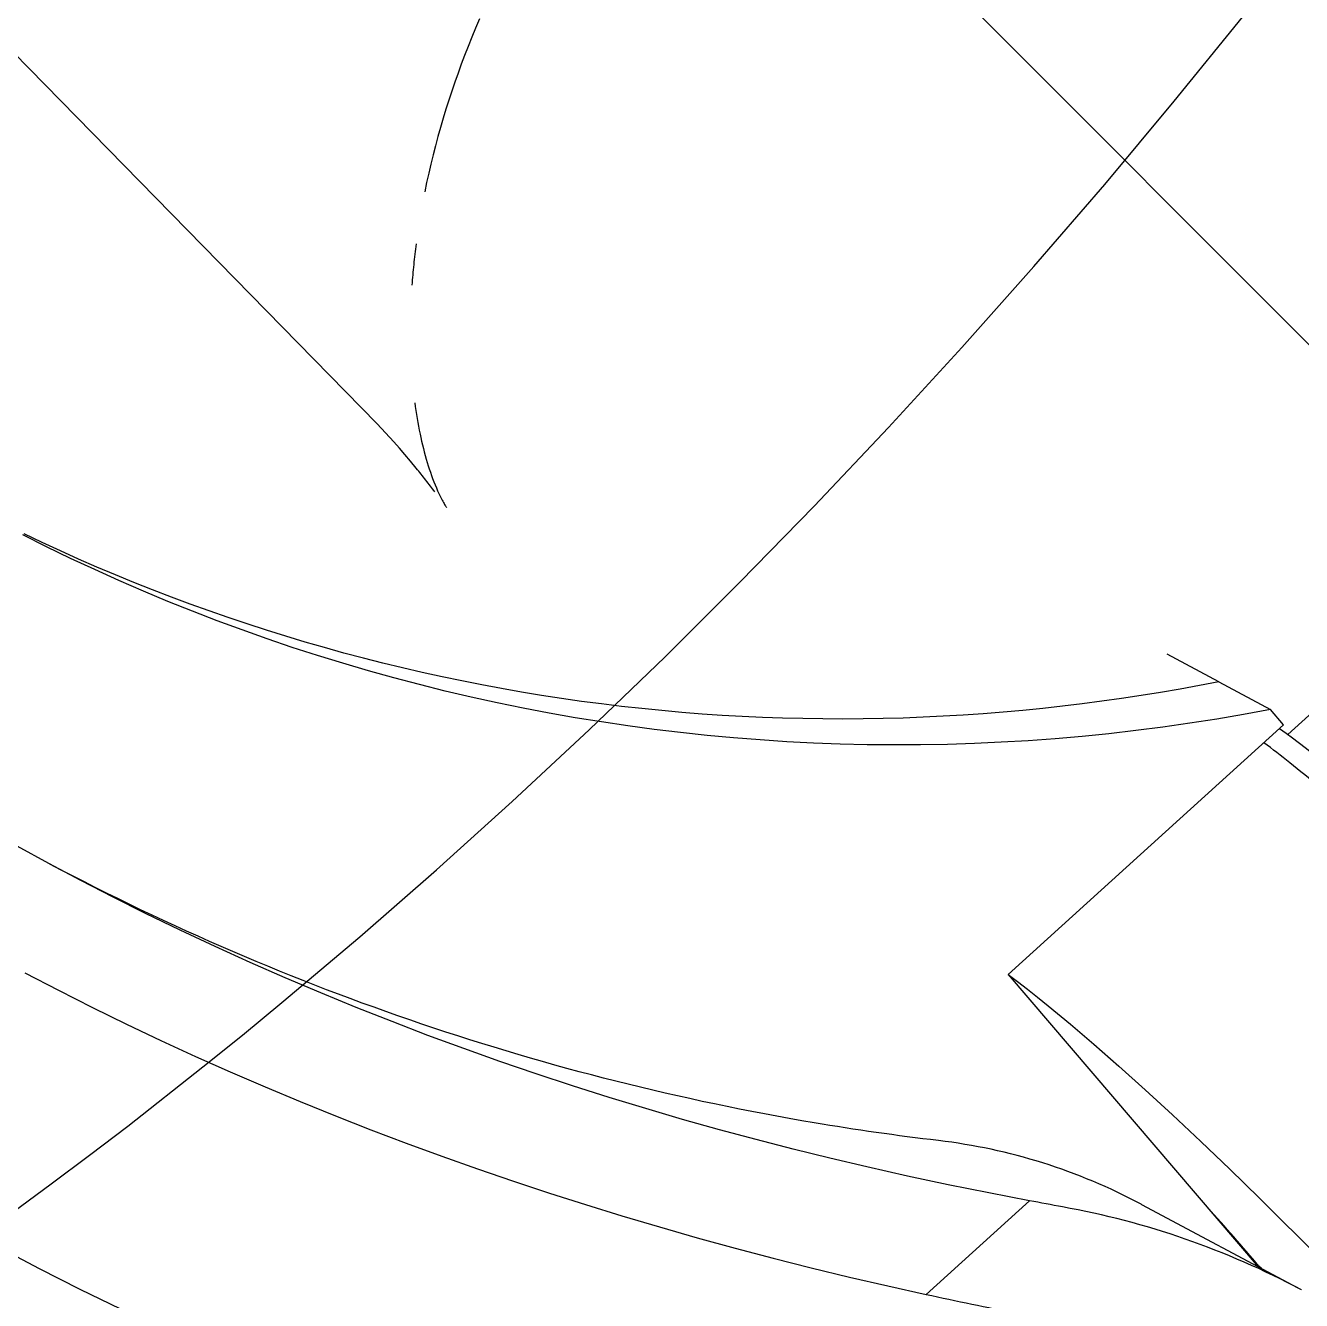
# Model space of a CAD drawing. Header units: millimetres. Extents: x -1838618 to -1600818, y -1770412 to -1553248.
# Drawn here: x -1654019 to -1653399, y -1648821 to -1648201 of the extents above; entities that cross this region are included whole.
import ezdxf

# ---------------------------------------------------------------- set-up
doc = ezdxf.new("R2010")
doc.units = ezdxf.units.MM
doc.header["$LTSCALE"] = 100
doc.linetypes.add('ACAD_ISO04W100', pattern=[30, 24, -3, 0, -3])
doc.linetypes.add('HIDDEN', pattern=[9.525, 6.35, -3.175])
doc.layers.add('ANCHOR_MOUTH_SURFACE_-_HIDDEN', color=251, linetype='HIDDEN')
doc.layers.add('ANCHOR_MOUTH_SURFACE_-_VISIBLE', color=164, linetype='Continuous')

msp = doc.modelspace()

# ---------------------------------------------------------------- linework, layer by layer
at = {"color": 1, "linetype": 'ACAD_ISO04W100', "ltscale": 20}
msp.add_line((-1657772.58, -1643970.8), (-1652617.81, -1649135.69), dxfattribs=at)
at = {"layer": 'ANCHOR_MOUTH_SURFACE_-_HIDDEN', "color": 5, "ltscale": 20}
for points in [[(-1653828.95, -1648416.46), (-1653831.71, -1648413.07), (-1653834.52, -1648409.73), (-1653837.14, -1648406.7), (-1653839.81, -1648403.71), (-1653843.89, -1648399.27), (-1653848.02, -1648394.89), (-1654443.51, -1647786.57), (-1654826.32, -1647398.29)], [(-1654024.89, -1648777.86), (-1654006.17, -1648764.08), (-1653987.57, -1648750.12), (-1653969.1, -1648736.01), (-1653932.54, -1648707.29), (-1653913.29, -1648691.75), (-1653894.17, -1648676.04), (-1653856.36, -1648644.13), (-1653819.1, -1648611.58), (-1653782.38, -1648578.41), (-1653744.97, -1648543.5), (-1653708.13, -1648507.99), (-1653671.66, -1648471.71), (-1653635.75, -1648434.87), (-1653599.6, -1648396.62), (-1653564.04, -1648357.82), (-1653529.07, -1648318.49), (-1653494.7, -1648278.63), (-1653460.9, -1648238.23), (-1653427.7, -1648197.33)], [(-1653798.31, -1648198.21), (-1653800.2, -1648202.67), (-1653802.04, -1648207.15), (-1653803.84, -1648211.65), (-1653805.5, -1648215.95), (-1653807.12, -1648220.26), (-1653808.7, -1648224.59), (-1653810.23, -1648228.94), (-1653811.72, -1648233.3), (-1653813.16, -1648237.67), (-1653814.55, -1648242.07), (-1653815.9, -1648246.47), (-1653817.19, -1648250.89), (-1653818.44, -1648255.33), (-1653819.64, -1648259.78), (-1653820.79, -1648264.24), (-1653821.89, -1648268.71), (-1653822.93, -1648273.2), (-1653823.93, -1648277.7), (-1653824.87, -1648282.21)], [(-1653829.69, -1648384.61), (-1653829.43, -1648386.53), (-1653829.15, -1648388.46), (-1653828.85, -1648390.38), (-1653828.54, -1648392.3), (-1653828.21, -1648394.2), (-1653827.87, -1648396.09), (-1653827.5, -1648397.97), (-1653827.12, -1648399.86), (-1653826.75, -1648401.6), (-1653826.36, -1648403.34), (-1653825.95, -1648405.08), (-1653825.53, -1648406.81), (-1653825.08, -1648408.53), (-1653824.62, -1648410.25), (-1653824.14, -1648411.97), (-1653823.63, -1648413.68), (-1653823.15, -1648415.25), (-1653822.65, -1648416.81), (-1653822.13, -1648418.37), (-1653821.59, -1648419.92), (-1653821.03, -1648421.46), (-1653820.44, -1648422.99), (-1653819.83, -1648424.52), (-1653819.2, -1648426.03), (-1653818.62, -1648427.37), (-1653818.02, -1648428.69), (-1653817.71, -1648429.35), (-1653817.39, -1648430.01), (-1653817.07, -1648430.66), (-1653816.74, -1648431.31), (-1653816.44, -1648431.89), (-1653816.13, -1648432.46), (-1653815.82, -1648433.03), (-1653815.5, -1648433.6), (-1653815.23, -1648434.07), (-1653814.94, -1648434.54), (-1653814.8, -1648434.77), (-1653814.65, -1648435), (-1653814.5, -1648435.23), (-1653814.35, -1648435.46)]]:
    msp.add_lwpolyline(points, dxfattribs=at)
for centre, radius, start, end in [((-1653481.77, -1648352.48), 350.21, 172.62286, 175.91459), ((-1654195.25, -1648713.15), 471.38, 37.22425, 39.00689)]:
    msp.add_arc(centre, radius, start, end, dxfattribs=at)
at = {"layer": 'ANCHOR_MOUTH_SURFACE_-_VISIBLE', "color": 6}
for p, q in [((-1653405.8, -1648545.77), (-1653220.68, -1648378.01)), ((-1653439.29, -1648520.17), (-1653464.43, -1648506.74)), ((-1653439.29, -1648520.17), (-1653414.16, -1648533.61)), ((-1653407.8, -1648541.05), (-1653414.16, -1648533.61)), ((-1653407.8, -1648541.05), (-1653541.58, -1648662.29)), ((-1653541.58, -1648662.29), (-1653420.11, -1648804.35)), ((-1653531.17, -1648772.26), (-1653581.34, -1648817.73)), ((-1653477.05, -1648773.92), (-1653477.03, -1648773.93)), ((-1653476.83, -1648774.03), (-1653477.03, -1648773.93)), ((-1653476.83, -1648774.03), (-1653400.94, -1648814.6)), ((-1653418.59, -1648805.17), (-1653419.8, -1648804.06)), ((-1653399.18, -1648815.54), (-1653399.14, -1648815.56))]:
    msp.add_line(p, q, dxfattribs=at)
for points in [[(-1653414.16, -1648533.61), (-1653427.22, -1648536.04), (-1653440.29, -1648538.28), (-1653453.37, -1648540.33), (-1653466.45, -1648542.2), (-1653479.54, -1648543.89), (-1653492.62, -1648545.39), (-1653505.7, -1648546.71), (-1653518.78, -1648547.85), (-1653531.86, -1648548.81), (-1653544.93, -1648549.58), (-1653557.99, -1648550.17), (-1653571.04, -1648550.59), (-1653584.08, -1648550.82), (-1653597.1, -1648550.87), (-1653610.11, -1648550.74), (-1653623.11, -1648550.44), (-1653636.09, -1648549.95), (-1653649.04, -1648549.29), (-1653661.98, -1648548.45), (-1653674.89, -1648547.43), (-1653687.77, -1648546.24), (-1653700.63, -1648544.87), (-1653713.46, -1648543.32), (-1653726.26, -1648541.6), (-1653739.03, -1648539.7), (-1653751.77, -1648537.63), (-1653764.47, -1648535.38), (-1653777.13, -1648532.96), (-1653789.75, -1648530.37), (-1653802.34, -1648527.61), (-1653814.88, -1648524.67), (-1653827.38, -1648521.56), (-1653839.83, -1648518.28), (-1653852.24, -1648514.83), (-1653864.59, -1648511.2), (-1653876.9, -1648507.41), (-1653889.15, -1648503.45), (-1653901.35, -1648499.32), (-1653913.5, -1648495.02), (-1653925.59, -1648490.55), (-1653937.61, -1648485.91), (-1653949.58, -1648481.11), (-1653961.49, -1648476.14), (-1653973.33, -1648471), (-1653985.1, -1648465.7), (-1653996.81, -1648460.23), (-1654008.45, -1648454.59), (-1654020.02, -1648448.79)], [(-1653439.29, -1648520.17), (-1653448.68, -1648521.99), (-1653458.09, -1648523.71), (-1653467.53, -1648525.34), (-1653477.01, -1648526.87), (-1653486.51, -1648528.31), (-1653496.04, -1648529.66), (-1653505.6, -1648530.91), (-1653515.18, -1648532.07), (-1653524.78, -1648533.13), (-1653534.41, -1648534.09), (-1653544.05, -1648534.95), (-1653553.72, -1648535.72), (-1653563.4, -1648536.38), (-1653573.1, -1648536.95), (-1653582.81, -1648537.42), (-1653592.54, -1648537.78), (-1653602.28, -1648538.05), (-1653612.03, -1648538.21), (-1653621.78, -1648538.27), (-1653631.55, -1648538.23), (-1653641.32, -1648538.09), (-1653651.09, -1648537.84), (-1653660.87, -1648537.5), (-1653670.65, -1648537.04), (-1653680.43, -1648536.49), (-1653690.21, -1648535.83), (-1653699.98, -1648535.06), (-1653709.75, -1648534.2), (-1653719.51, -1648533.23), (-1653729.27, -1648532.15), (-1653739.01, -1648530.97), (-1653748.75, -1648529.69), (-1653758.47, -1648528.3), (-1653768.18, -1648526.8), (-1653777.87, -1648525.21), (-1653787.54, -1648523.51), (-1653797.2, -1648521.71), (-1653806.83, -1648519.8), (-1653816.44, -1648517.79), (-1653826.03, -1648515.68), (-1653835.6, -1648513.46), (-1653845.13, -1648511.14), (-1653854.64, -1648508.72), (-1653864.12, -1648506.2), (-1653873.57, -1648503.58), (-1653882.99, -1648500.86), (-1653892.37, -1648498.04), (-1653901.72, -1648495.11), (-1653911.03, -1648492.09), (-1653920.3, -1648488.98), (-1653929.53, -1648485.76), (-1653938.72, -1648482.45), (-1653947.87, -1648479.04), (-1653956.97, -1648475.53), (-1653966.03, -1648471.93), (-1653975.04, -1648468.24), (-1653984.01, -1648464.45), (-1653992.92, -1648460.57), (-1654001.79, -1648456.6), (-1654010.6, -1648452.54), (-1654019.36, -1648448.39)], [(-1653409.8, -1648542.86), (-1653406.65, -1648545.15), (-1653403.52, -1648547.46), (-1653397.31, -1648552.17), (-1653390.35, -1648557.61), (-1653383.47, -1648563.15), (-1653375.63, -1648569.62), (-1653367.86, -1648576.17), (-1653360.15, -1648582.81), (-1653352.51, -1648589.51), (-1653335.28, -1648604.99), (-1653318.29, -1648620.73), (-1653299.3, -1648638.78), (-1653280.52, -1648657.07)], [(-1653531.17, -1648772.26), (-1653550.98, -1648768.49), (-1653570.74, -1648764.49), (-1653590.46, -1648760.29), (-1653610.13, -1648755.86), (-1653628.11, -1648751.62), (-1653646.04, -1648747.18), (-1653663.92, -1648742.57), (-1653681.75, -1648737.76), (-1653699.66, -1648732.72), (-1653717.52, -1648727.49), (-1653735.31, -1648722.06), (-1653753.05, -1648716.43), (-1653770.72, -1648710.61), (-1653788.32, -1648704.58), (-1653805.85, -1648698.35), (-1653823.3, -1648691.92), (-1653840.75, -1648685.26), (-1653858.11, -1648678.39), (-1653875.38, -1648671.31), (-1653892.57, -1648664.02), (-1653909.67, -1648656.51), (-1653926.67, -1648648.8), (-1653943.57, -1648640.87), (-1653960.37, -1648632.72), (-1653976.12, -1648624.83), (-1653991.77, -1648616.75), (-1654007.32, -1648608.47), (-1654022.76, -1648599.99)], [(-1654019.05, -1648661.52), (-1654002.73, -1648670.02), (-1653986.24, -1648678.35), (-1653969.65, -1648686.48), (-1653952.97, -1648694.41), (-1653936.19, -1648702.13), (-1653919.32, -1648709.66), (-1653902.36, -1648716.99), (-1653885.32, -1648724.12), (-1653868.19, -1648731.06), (-1653851.06, -1648737.78), (-1653833.85, -1648744.31), (-1653816.57, -1648750.65), (-1653799.23, -1648756.8), (-1653781.81, -1648762.77), (-1653764.34, -1648768.55), (-1653746.81, -1648774.15), (-1653729.22, -1648779.57), (-1653710.91, -1648785), (-1653692.55, -1648790.23), (-1653674.13, -1648795.28), (-1653655.66, -1648800.14), (-1653637.15, -1648804.81), (-1653618.59, -1648809.3), (-1653599.98, -1648813.6), (-1653581.34, -1648817.73)], [(-1653541.58, -1648662.29), (-1653537.01, -1648665.77), (-1653532.24, -1648669.47), (-1653527.29, -1648673.39), (-1653522.16, -1648677.53), (-1653511.37, -1648686.47), (-1653499.89, -1648696.28), (-1653487.77, -1648706.92), (-1653475.06, -1648718.35), (-1653461.81, -1648730.54), (-1653448.08, -1648743.43), (-1653433.94, -1648756.96), (-1653419.46, -1648771.06), (-1653389.78, -1648800.67), (-1653359.65, -1648831.63), (-1653329.68, -1648863.28)], [(-1654031.49, -1648795.02), (-1654012, -1648805.22), (-1653992.37, -1648815.15), (-1653972.6, -1648824.81), (-1653952.69, -1648834.19), (-1653932.64, -1648843.29), (-1653912.46, -1648852.12), (-1653892.14, -1648860.66), (-1653871.7, -1648868.92), (-1653851.13, -1648876.9), (-1653830.44, -1648884.59), (-1653809.62, -1648892)]]:
    msp.add_lwpolyline(points, dxfattribs=at)
for points in [[(-1653292.58, -1648661.21, 0.001956), (-1653307.8, -1648646.35, 0.005985), (-1653343.57, -1648612.54, 0.007363), (-1653376.08, -1648583.45, 0.011095), (-1653404.86, -1648559.49, 0.006882), (-1653417.42, -1648549.77)], [(-1653477.05, -1648773.92, 0.093501), (-1653575.43, -1648743.03, -0.012249), (-1653635.71, -1648734.4, -0.080004), (-1654006.82, -1648608.74)], [(-1653399.18, -1648815.54, 0.07816), (-1653515.18, -1648775.24, -0.002917), (-1653531.17, -1648772.26)], [(-1653581.34, -1648817.73, 0.007349), (-1653537.12, -1648826.87, -0.075529), (-1653446.28, -1648859.01)]]:
    msp.add_lwpolyline(points, format="xyb", dxfattribs=at)
msp.add_arc((-1654072.25, -1649349.78), 850.59, 39.9095, 42.45197, dxfattribs=at)

doc.saveas('drawing.dxf')
